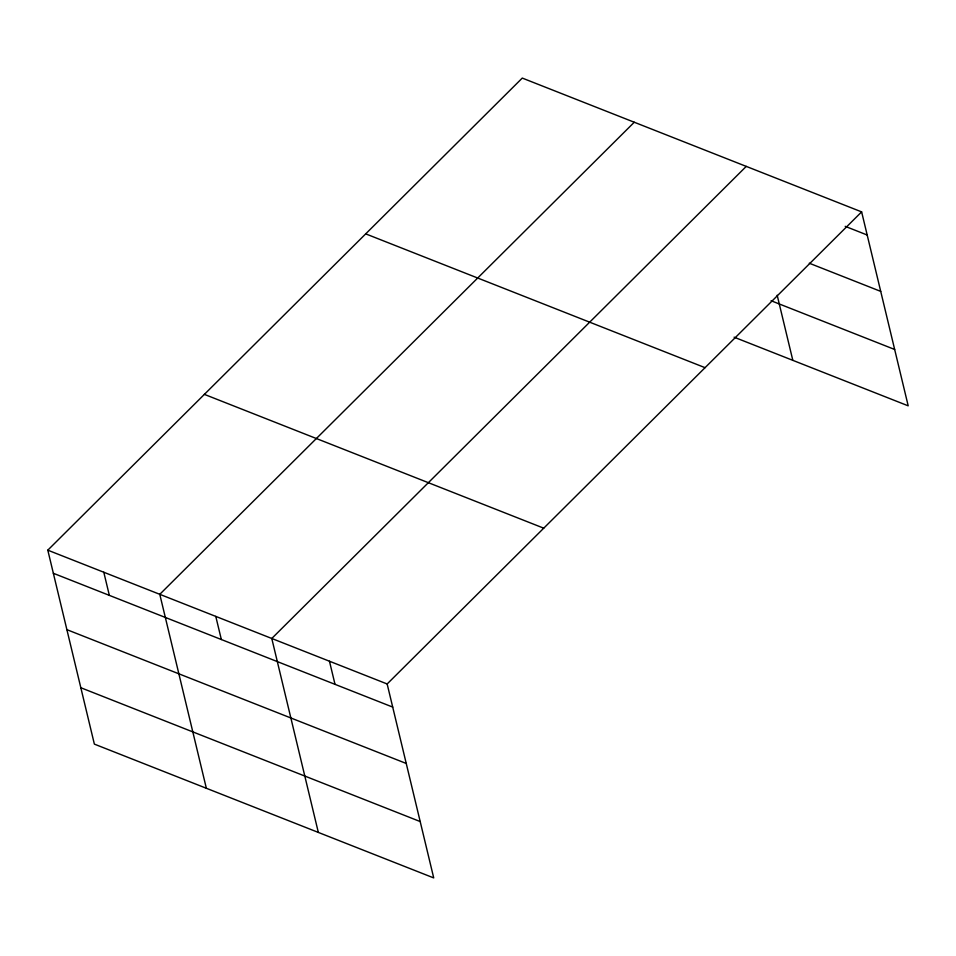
<?xml version="1.0" encoding="UTF-8"?>
<svg xmlns="http://www.w3.org/2000/svg" width="956" height="956" viewBox="0 0 956 956"><rect width="100%" height="100%" fill="white"/><g stroke="black" fill="none" stroke-linecap="round" stroke-linejoin="round"><path stroke-width="1.43" d="M47.8 550.166L387.156 683.97L433.725 877.919L94.369 744.115L47.8 550.166L522.275 78.081L861.631 211.885L908.2 405.834L734.088 337.181M634.27 122.237L159.783 594.321L206.353 788.27M746.254 166.392L271.779 638.477L318.336 832.425M387.156 683.97L861.631 211.885M845.212 226.345L867.188 235.009M809.29 263.223L880.727 291.389M771.086 300.734L894.661 349.466M365.706 233.862L705.062 367.678M204.381 394.374L543.737 528.178M53.357 573.289L392.713 707.093M66.884 629.657L406.24 763.462M80.83 687.734L420.186 821.551M777.192 295.261L792.823 360.34M329.462 661.229L335.018 684.353M215.781 616.393L221.338 639.516M103.798 572.238L109.343 595.361"/></g></svg>
